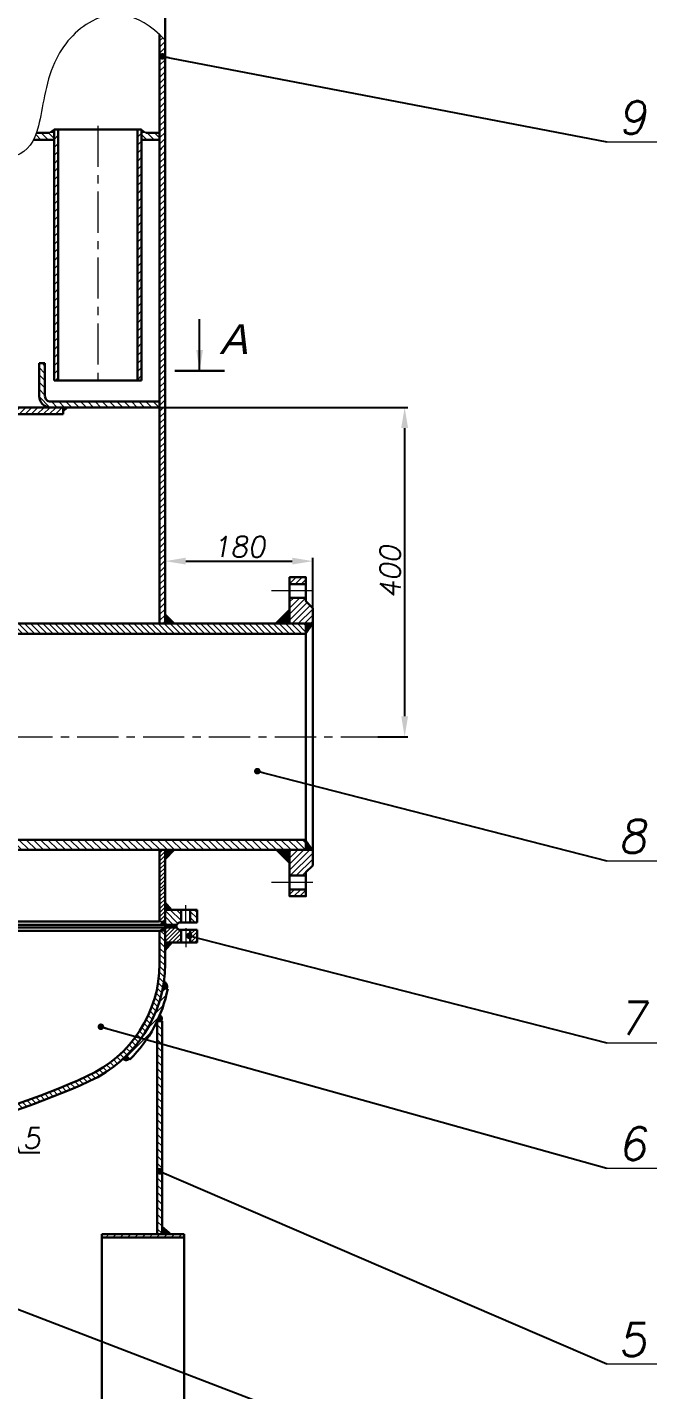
# Model space of a CAD drawing. Header units: inches. Extents: x -496 to 5444, y -47 to 8353.
# Drawn here: x 1370 to 2135, y 1423 to 3078 of the extents above; entities that cross this region are included whole.
import ezdxf

# ---------------------------------------------------------------- set-up
doc = ezdxf.new("R2010")
doc.units = ezdxf.units.IN
doc.header["$LTSCALE"] = 40
doc.header["$MEASUREMENT"] = 0
doc.linetypes.add('CENTER', pattern=[2, 1.25, -0.25, 0.25, -0.25])
doc.layers.get('DEFPOINTS').update_dxf_attribs({"lineweight": 25})
for name, color, linetype, lineweight in [('Dam', 2, 'Continuous', 30), ('kthuoc', 3, 'Continuous', 13), ('manh', 4, 'Continuous', 13), ('Net manh', 3, 'Continuous', 13), ('Tam dut', 1, 'CENTER', 13)]:
    doc.layers.add(name, color=color, linetype=linetype, lineweight=lineweight)
doc.styles.add('1', font='VNARIAL.ttf', dxfattribs={"oblique": 15, "height": 25})
doc.styles.add('chu2.5', font='txt.shx', dxfattribs={"oblique": 10, "height": 25})
doc.dimstyles.new('kichthuoc2.5', dxfattribs={"dimtxt": 25, "dimasz": 25, "dimexe": 4, "dimexo": 0, "dimgap": 5, "dimtad": 1, "dimtoh": 1, "dimdec": 0, "dimzin": 0, "dimdsep": 46, "dimtxsty": 'chu2.5', "dimcen": 5, "dimclrd": 256, "dimclre": 256, "dimclrt": 256, "dimadec": 0, "dimazin": 0, "dimtfac": 1, "dimtdec": 0, "dimtmove": 0, "dimatfit": 0, "dimfxl": 0, "dimtolj": 1, "dimtzin": 0, "dimarcsym": 0})
pattern_1 = [(45, (5392.75, 94.6496), (-2.455232, 2.455232), [])]
pattern_2 = [(45, (44927.288, 9307.923), (-4.4194174, 4.4194174), [])]

# ---------------------------------------------------------------- blocks, each defined once
blk = doc.blocks.new('*D17')
at = {"layer": 'DEFPOINTS', "color": 0}
for p in [(1717, 2429.6), (1537.6, 2390.2), (1717, 2309.7)]:
    blk.add_point(p, dxfattribs=at)
at = {"layer": 'Net manh', "lineweight": -2}
for p, q in [((1537.6, 2390.2), (1537.6, 2433.6)), ((1717, 2309.7), (1717, 2433.6)), ((1562.6, 2429.6), (1692, 2429.6))]:
    blk.add_line(p, q, dxfattribs=at)
at = {"layer": 'Net manh'}
for points in [[(1562.6, 2433.8), (1562.6, 2425.5), (1537.6, 2429.6)], [(1692, 2433.8), (1692, 2425.5), (1717, 2429.6)]]:
    blk.add_solid(points, dxfattribs=at)
at = {"layer": 'Net manh', "insert": (1627.3, 2447.1), "char_height": 25, "attachment_point": 5, "style": 'chu2.5'}
blk.add_mtext('\\A1;180', dxfattribs=at)
blk = doc.blocks.new('*D57')
at = {"layer": 'DEFPOINTS', "color": 0}
for p in [(1524.8, 2616.3), (1796, 2216.3), (1828.5, 2216.3)]:
    blk.add_point(p, dxfattribs=at)
at = {"layer": 'Net manh', "lineweight": -2}
for p, q in [((1524.8, 2616.3), (1832.5, 2616.3)), ((1828.5, 2591.3), (1828.5, 2241.3)), ((1796, 2216.3), (1832.5, 2216.3))]:
    blk.add_line(p, q, dxfattribs=at)
at = {"layer": 'Net manh'}
for points in [[(1824.4, 2591.3), (1832.7, 2591.3), (1828.5, 2616.3)], [(1824.4, 2241.3), (1832.7, 2241.3), (1828.5, 2216.3)]]:
    blk.add_solid(points, dxfattribs=at)
at = {"layer": 'Net manh', "insert": (1811, 2416.3), "char_height": 25, "attachment_point": 5, "rotation": 90, "style": 'chu2.5'}
blk.add_mtext('\\A1;400', dxfattribs=at)
blk = doc.blocks.new('*D63')
at = {"layer": 'DEFPOINTS', "color": 0}
for p in [(1342.6, 1765), (1344.6, 1758.7), (1344.6, 1758.7)]:
    blk.add_point(p, dxfattribs=at)
at = {"layer": 'Net manh', "lineweight": -2}
for p, q in [((1334.8, 1788.8), (1327, 1812.6)), ((1342.6, 1765), (1338.8, 1763.8)), ((1344.6, 1758.7), (1340.8, 1757.5)), ((1342.6, 1765), (1344.6, 1758.7)), ((1352.4, 1735), (1360.2, 1711.2)), ((1360.2, 1711.2), (1385.6, 1711.2))]:
    blk.add_line(p, q, dxfattribs=at)
at = {"layer": 'Net manh'}
for points in [[(1338.7, 1790.1), (1330.8, 1787.5), (1342.6, 1765)], [(1356.4, 1736.3), (1348.5, 1733.7), (1344.6, 1758.7)]]:
    blk.add_solid(points, dxfattribs=at)
at = {"layer": 'Net manh', "insert": (1375.4, 1728.7), "char_height": 25, "attachment_point": 5, "style": 'chu2.5'}
blk.add_mtext('\\A1;5', dxfattribs=at)

msp = doc.modelspace()

# ---------------------------------------------------------------- hatches: boundary and pattern name
at = {"layer": 'Dam'}
h = msp.add_hatch(dxfattribs=at)
h.set_pattern_fill('ANSI31', color=256, scale=0.00066335, style=0)
h.set_pattern_definition([(45, (939.10931361, -1747.925231266), (-5.86324030835e-05, 5.86324030835e-05), [])])
h.paths.add_polyline_path([(1418.7, 2616.3), (1413.9, 2616.3), (1413.9, 2611.6)])
at = {"layer": 'kthuoc'}
h = msp.add_hatch(color=256, dxfattribs=at)
edge = h.paths.add_edge_path()
edge.add_spline(control_points=[(1535.8, 1919.6), (1537.6, 1918.6), (1541.2, 1916.5), (1540.9, 1912.3), (1540.7, 1910.2)], knot_values=[0, 0, 0, 0, 5.610833, 11.478842, 11.478842, 11.478842, 11.478842], degree=3, periodic=0)
edge.add_line((1540.7, 1910.2), (1534.8, 1911.1))
edge.add_arc((1383.5, 1934.3), 153, -8.7123, -5.5015)
h = msp.add_hatch(color=256, dxfattribs=at)
edge = h.paths.add_edge_path()
edge.add_spline(control_points=[(1530.8, 1878.4), (1532.1, 1877.6), (1534.9, 1876), (1534.3, 1872.7), (1533.9, 1871)], knot_values=[0, 0, 0, 0, 4.12587, 8.89628, 8.89628, 8.89628, 8.89628], degree=3, periodic=0)
edge.add_line((1533.9, 1871), (1527.9, 1871))
edge.add_arc((1380.9, 1931.6), 159, 337.5973, 340.4407)
h = msp.add_hatch(dxfattribs=at)
h.set_pattern_fill('ANSI31', color=256, scale=50, angle=90, style=0)
h.set_pattern_definition([(135, (44927.288, 9307.923), (-4.4194174, -4.4194174), [])])
h.paths.add_polyline_path([(1527.9, 1874.1), (1533.9, 1874.1), (1533.9, 1612), (1527.9, 1612)])
h = msp.add_hatch(color=256, dxfattribs=at)
edge = h.paths.add_edge_path()
edge.add_line((1490.4, 1828.6), (1494.7, 1824.4))
edge.add_spline(control_points=[(1494.7, 1824.4), (1492.9, 1823.5), (1489.9, 1821.9), (1487.1, 1823.6), (1486, 1824.2)], knot_values=[0, 0, 0, 0, 5.614912, 9.292073, 9.292073, 9.292073, 9.292073], degree=3, periodic=0)
edge.add_arc((1380.5, 1935.1), 153, -46.4228, -44.0856)
h = msp.add_hatch(dxfattribs=at)
h.set_pattern_fill('ANSI31', color=256, scale=50, style=0)
h.set_pattern_definition(pattern_2)
h.paths.add_polyline_path([(1560.9, 1608), (1560.9, 1612), (1460.9, 1612), (1460.9, 1608)])
msp.add_hatch(color=256, dxfattribs=at).paths.add_polyline_path([(1533.9, 1621.7), (1545.4, 1612), (1533.9, 1612)])
at = {"layer": 'Net manh'}
h = msp.add_hatch(dxfattribs=at)
h.set_pattern_fill('ANSI31', color=256, scale=41.666667, style=0)
h.set_pattern_definition([(45, (5392.75, 264.6496), (-3.682848, 3.682848), [])])
edge = h.paths.add_edge_path()
edge.add_spline(control_points=[(1537.6, 3062.5), (1535.3, 3064.8), (1533.1, 3067), (1530.9, 3069.2)], knot_values=[0, 0, 0, 0, 9.812928, 9.812928, 9.812928, 9.812928], degree=3, periodic=0)
edge.add_line((1530.9, 3069.2), (1530.9, 2928.6))
edge.add_line((1530.9, 2928.6), (1537.6, 2928.6))
edge.add_line((1537.6, 2928.6), (1537.6, 3062.5))
h = msp.add_hatch(dxfattribs=at)
h.set_pattern_fill('ANSI31', color=256, scale=50, angle=90, style=0)
h.set_pattern_definition([(135, (-170.9206, 0), (-4.419417, -4.419417), [])])
edge = h.paths.add_edge_path()
edge.add_spline(control_points=[(1381.2, 2949.7), (1380.2, 2946.6), (1379, 2943.9), (1377.8, 2941.4)], knot_values=[445.441179, 445.441179, 445.441179, 445.441179, 469.782032, 469.782032, 469.782032, 469.782032], degree=3, periodic=0)
edge.add_line((1377.8, 2941.4), (1402.9, 2941.4))
edge.add_line((1402.9, 2941.4), (1402.9, 2953.7))
edge.add_line((1402.9, 2953.7), (1392.2, 2949.7))
edge.add_line((1392.2, 2949.7), (1381.2, 2949.7))
for points in [[(1402.9, 2953.7), (1402.9, 2949.7), (1397.2, 2949.7)], [(1508.9, 2953.7), (1508.9, 2949.7), (1514.7, 2949.7)], [(1717, 2353.8), (1708.7, 2353.8), (1708.7, 2341.3)], [(1717, 2078.8), (1708.7, 2078.8), (1708.7, 2091.3)], [(1537.6, 2015.8), (1546, 2006.3), (1537.6, 2006.3)], [(1530.9, 1992.2), (1537.6, 1992.2), (1537.6, 1988)], [(1530.9, 1980.5), (1537.6, 1980.5), (1537.6, 1984.7)], [(1537.6, 1956.8), (1546, 1966.3), (1537.6, 1966.3)]]:
    msp.add_hatch(color=256, dxfattribs=at).paths.add_polyline_path(points)
h = msp.add_hatch(dxfattribs=at)
h.set_pattern_fill('ANSI31', color=256, scale=55.555556, angle=90, style=0)
h.set_pattern_definition([(45, (2237.774, -3736.3446), (4.910464, -4.910464), [])])
h.paths.add_polyline_path([(1508.9, 2953.7), (1503.9, 2953.7), (1503.9, 2649.1), (1508.9, 2649.1)])
h.paths.add_polyline_path([(1407.9, 2953.7), (1402.9, 2953.7), (1402.9, 2649.1), (1407.9, 2649.1)])
h = msp.add_hatch(dxfattribs=at)
h.set_pattern_fill('ANSI31', color=256, scale=50, angle=90, style=0)
h.set_pattern_definition([(135, (-165.9206, 0), (-4.419417, -4.419417), [])])
h.paths.add_polyline_path([(1530.9, 2941.4), (1530.9, 2949.7), (1514.7, 2949.7), (1508.9, 2953.7), (1508.9, 2941.4)])
h = msp.add_hatch(dxfattribs=at)
h.set_pattern_fill('ANSI31', color=256, scale=41.666667, style=0)
h.set_pattern_definition([(45, (27998.7313, 1457.8206), (-3.6828478, 3.6828478), [])])
edge = h.paths.add_edge_path()
edge.add_spline(control_points=[(1537.6, 2927), (1535.3, 2929.3), (1533.1, 2931.6), (1530.9, 2933.7)], knot_values=[0, 0, 0, 0, 9.812928, 9.812928, 9.812928, 9.812928], degree=3, periodic=0)
edge.add_line((1530.9, 2933.7), (1530.9, 2531.2))
edge.add_line((1530.9, 2531.2), (1530.9, 2531.2))
edge.add_line((1530.9, 2531.2), (1530.9, 2527.1))
edge.add_line((1530.9, 2527.1), (1530.9, 2527.1))
edge.add_line((1530.9, 2527.1), (1530.9, 2478.2))
edge.add_line((1530.9, 2478.2), (1537.6, 2478.2))
edge.add_line((1537.6, 2478.2), (1537.6, 2927))
h = msp.add_hatch(dxfattribs=at)
h.set_pattern_fill('ANSI31', color=256, scale=50, angle=90, style=0)
h.set_pattern_definition([(135, (7244.5365, -3805.0284), (-4.4194174, -4.4194174), [])])
h.paths.add_polyline_path([(1398.3, 2623.4, -0.419429), (1391.7, 2630.2), (1391.7, 2669.9), (1391.2, 2669.9), (1385, 2669.9), (1384.6, 2669.9), (1384.6, 2630, 0.414214), (1398.3, 2616.3), (1530.9, 2616.3), (1530.9, 2623.4)])
h = msp.add_hatch(dxfattribs=at)
h.set_pattern_fill('ANSI31', color=256, scale=41.666667, style=0)
h.set_pattern_definition([(45, (27982.608, -1094.111), (-3.6828478, 3.6828478), [])])
h.paths.add_polyline_path([(1413.9, 2616.3), (1404.5, 2616.3), (1396.3, 2616.3), (1338, 2616.3), (1338, 2608), (1413.9, 2608)])
h = msp.add_hatch(dxfattribs=at)
h.set_pattern_fill('ANSI31', color=256, scale=41.666667, style=0)
h.set_pattern_definition([(45, (-170.9206, 0), (-3.682848, 3.682848), [])])
h.paths.add_polyline_path([(1530.9, 2353.8), (1537.6, 2353.8), (1537.6, 2476.2), (1530.9, 2476.2)])
h = msp.add_hatch(dxfattribs=at)
h.set_pattern_fill('ANSI31', color=256, scale=41.666667, style=0)
h.set_pattern_definition([(45, (5392.75, 139.9274), (-3.682848, 3.682848), [])])
h.paths.add_polyline_path([(1708.7, 2401.7), (1708.7, 2410.1), (1688.7, 2410.1), (1688.7, 2401.7)])
h.paths.add_polyline_path([(1717, 2353.8), (1717, 2372.6), (1708.7, 2380.9), (1708.7, 2385.1), (1688.7, 2385.1), (1688.7, 2353.8)])
h = msp.add_hatch(dxfattribs=at)
h.set_pattern_fill('ANSI31', color=256, scale=41.666667, angle=90, style=0)
h.set_pattern_definition([(135, (5392.75, 139.9274), (-3.682848, -3.682848), [])])
h.paths.add_polyline_path([(1027.3, 2353.8), (1027.3, 2341.3), (1552.6, 2341.3), (1708.7, 2341.3), (1708.7, 2353.8), (1552.6, 2353.8)])
h = msp.add_hatch(dxfattribs=at)
h.set_pattern_fill('ANSI31', color=256, scale=50, angle=90, style=0)
h.set_pattern_definition([(135, (7244.5365, 139.9274), (-4.4194174, -4.4194174), [])])
h.paths.add_polyline_path([(1111.2, 2091.3), (1119.3, 2078.8), (1552.6, 2078.8), (1708.5, 2078.8), (1708.7, 2091.3)])
h = msp.add_hatch(dxfattribs=at)
h.set_pattern_fill('ANSI31', color=256, scale=27.777778, style=0)
h.set_pattern_definition([(45, (-170.9206, 0), (-2.455232, 2.455232), [])])
h.paths.add_polyline_path([(1537.6, 2078.8), (1530.9, 2078.8), (1530.9, 2032.8), (1537.6, 2032.8)])
h = msp.add_hatch(dxfattribs=at)
h.set_pattern_fill('ANSI31', color=256, scale=41.666667, style=0)
h.set_pattern_definition([(45, (-554.2597, 916.031), (-3.682848, 3.682848), [])])
h.paths.add_polyline_path([(1688.7, 2062.2), (1688.7, 2047.6), (1708.7, 2047.6), (1708.7, 2051.7), (1717, 2060.1), (1717, 2078.8), (1688.7, 2078.8)])
h.paths.add_polyline_path([(1688.7, 2030.9), (1688.7, 2022.6), (1708.7, 2022.6), (1708.7, 2030.9)])
h = msp.add_hatch(dxfattribs=at)
h.set_pattern_fill('ANSI31', color=256, scale=27.777778, style=0)
h.set_pattern_definition(pattern_1)
h.paths.add_polyline_path([(1537.6, 2033.5), (1530.9, 2033.5), (1530.9, 1988), (1537.6, 1988)])
h = msp.add_hatch(dxfattribs=at)
h.set_pattern_fill('ANSI31', color=256, scale=200, style=0)
h.set_pattern_definition([(135, (2927.954, -2346.32), (17.67767, 17.67767), [])])
h.paths.add_polyline_path([(1537.6, 2015.8), (1546, 2006.3), (1537.6, 2006.3)])
h = msp.add_hatch(dxfattribs=at)
h.set_pattern_fill('ANSI31', color=256, scale=41.666667, angle=90, style=0)
h.set_pattern_definition([(135, (5392.75, 94.6496), (-3.682848, -3.682848), [])])
h.paths.add_polyline_path([(1537.6, 1988), (1551.5, 1988), (1554.3, 1990.8), (1557, 1990.8), (1557, 2006.3), (1537.6, 2006.3)])
h.paths.add_polyline_path([(1576.5, 1990.8), (1576.5, 2006.3), (1568.1, 2006.3), (1568.1, 1990.8)])
h = msp.add_hatch(dxfattribs=at)
h.set_pattern_fill('ANSI37', color=256, scale=11.111111, style=0)
h.set_pattern_definition([(45, (967.384, 1394.8631), (-0.9820928, 0.9820928), []), (135, (967.384, 1394.8631), (-0.9820928, -0.9820928), [])])
h.paths.add_polyline_path([(1551.5, 1986.3), (1551.5, 1988), (1537.6, 1988), (1537.6, 1986.3), (1537.6, 1984.7), (1551.5, 1984.7)])
h = msp.add_hatch(dxfattribs=at)
h.set_pattern_fill('ANSI31', color=256, scale=41.666667, angle=90, style=0)
h.set_pattern_definition([(135, (44927.2883, 9136.205), (-3.6828478, -3.6828478), [])])
h.paths.add_polyline_path([(1530.9, 1940.7), (1530.9, 1980.7), (1537.6, 1980.7), (1537.6, 1940.7, -0.294716), (1445.4, 1797.9), (1445.4, 1797.9), (1445.4, 1805.2, 0.289239)])
h.paths.add_polyline_path([(1068.7, 1709.3), (1068.7, 1716, 0.096947), (1442.7, 1804, 0.005046), (1445.4, 1805.2), (1445.4, 1797.9, -0.09701)])
h = msp.add_hatch(dxfattribs=at)
h.set_pattern_fill('ANSI31', color=256, scale=27.777778, style=0)
h.set_pattern_definition([(45, (121.2392, 1258.3496), (-2.455232, 2.455232), [])])
edge = h.paths.add_edge_path()
edge.add_line((1537.6, 1984.7), (1537.6, 1972.4))
edge.add_spline(control_points=[(1537.6, 1972.4), (1537.6, 1970.4), (1537.5, 1968.4), (1537.5, 1966.3)], knot_values=[6.259975, 6.259975, 6.259975, 6.259975, 6.283185, 6.283185, 6.283185, 6.283185], degree=3, periodic=0)
edge.add_line((1537.5, 1966.3), (1557, 1966.3))
edge.add_line((1557, 1966.3), (1557, 1981.9))
edge.add_line((1557, 1981.9), (1554.3, 1981.9))
edge.add_line((1554.3, 1981.9), (1551.5, 1984.7))
edge.add_line((1551.5, 1984.7), (1537.6, 1984.7))
h = msp.add_hatch(dxfattribs=at)
h.set_pattern_fill('ANSI31', color=256, scale=27.777778, style=0)
h.set_pattern_definition(pattern_1)
h.paths.add_polyline_path([(1568.1, 1966.3), (1576.5, 1966.3), (1576.5, 1981.9), (1568.1, 1981.9)])
h = msp.add_hatch(dxfattribs=at)
h.set_pattern_fill('ANSI31', color=256, scale=200, style=0)
h.set_pattern_definition([(225, (2927.95, 6318.96), (17.67767, -17.67767), [])])
h.paths.add_polyline_path([(1537.6, 1956.8), (1546, 1966.3), (1537.6, 1966.3)])
h = msp.add_hatch(dxfattribs=at)
h.set_pattern_fill('ANSI31', color=256, scale=50, style=0)
h.set_pattern_definition(pattern_2)
h.paths.add_polyline_path([(1534.8, 1911), (1540.7, 1910.2, -0.153031), (1494.7, 1824.4), (1490.5, 1828.7, 0.152687)])

# ---------------------------------------------------------------- linework, layer by layer
at = {"layer": 'Dam', "color": 2}
for p, q in [((1537.6, 3719.8), (1537.6, 2353.8)), ((1530.9, 3069.2), (1530.9, 2353.8)), ((1397.1, 2949.7), (1381.2, 2949.7)), ((1402.9, 2953.7), (1402.9, 2649.1)), ((1402.9, 2953.7), (1508.9, 2953.7)), ((1407.9, 2953.7), (1407.9, 2649.1)), ((1503.9, 2953.7), (1503.9, 2649.1)), ((1508.9, 2953.7), (1508.9, 2649.1)), ((1514.3, 2949.7), (1530.9, 2949.7)), ((1377.8, 2941.4), (1402.9, 2941.4)), ((1530.9, 2941.4), (1508.9, 2941.4)), ((1549.3, 2660.9), (1609.7, 2660.9)), ((1398.3, 2623.4), (1530.9, 2623.4)), ((1530.9, 2616.3), (1503.9, 2616.3)), ((1034.6, 2608), (1413.9, 2608)), ((1332.2, 2608), (1413.9, 2608)), ((1708.7, 2401.7), (1688.7, 2401.7)), ((1708.7, 2385.1), (1688.7, 2385.1)), ((1552.6, 2353.8), (942.6, 2353.8)), ((1552.6, 2353.8), (1717, 2353.8)), ((1708.7, 2353.8), (1708.7, 2078.8)), ((1552.6, 2341.3), (950.6, 2341.3)), ((1552.6, 2341.3), (1708.7, 2341.3)), ((1111.2, 2091.3), (1708.7, 2091.3)), ((1552.6, 2078.8), (1119.3, 2078.8)), ((1530.9, 2078.8), (1530.9, 1992)), ((1537.6, 2078.8), (1537.6, 1986.3)), ((1552.6, 2078.8), (1717, 2078.8)), ((1708.7, 2047.6), (1688.7, 2047.6)), ((1708.7, 2030.9), (1688.7, 2030.9)), ((1576.5, 2006.3), (1537.6, 2006.3)), ((1557, 1990.8), (1557, 2006.3)), ((1568.1, 1990.8), (1568.1, 2006.3)), ((1576.5, 1990.8), (1576.5, 2006.3)), ((1576.5, 1990.8), (1576.5, 2006.3)), ((524.3, 1992), (1530.9, 1992)), ((1551.5, 1988), (524.3, 1988)), ((1537.6, 1988), (1537.6, 1972.4)), ((1537.6, 1986.3), (1537.6, 1972.4)), ((1554.3, 1990.8), (1551.5, 1988)), ((1551.5, 1988), (1551.5, 1986.3)), ((1551.5, 1984.7), (1551.5, 1986.3)), ((1554.3, 1990.8), (1576.5, 1990.8)), ((1554.3, 1990.8), (1576.5, 1990.8)), ((1530.9, 1980.7), (523.9, 1980.7)), ((1551.5, 1984.7), (524.3, 1984.7)), ((1530.9, 1980.7), (1530.9, 1972.4)), ((1530.9, 1980.7), (1530.9, 1972.4)), ((1554.3, 1981.9), (1551.5, 1984.7)), ((1554.3, 1981.9), (1576.5, 1981.9)), ((1554.3, 1981.9), (1576.5, 1981.9)), ((1557, 1981.9), (1557, 1966.3)), ((1568.1, 1981.9), (1568.1, 1966.3)), ((1576.5, 1981.9), (1576.5, 1966.3)), ((1576.5, 1981.9), (1576.5, 1966.3)), ((1576.5, 1966.3), (1537.5, 1966.3)), ((1527.9, 1612), (1527.9, 1871)), ((1527.9, 1871), (1533.9, 1871)), ((1527.9, 1871), (1533.9, 1871)), ((1533.9, 1612), (1533.9, 1871)), ((1460.9, 1612), (1560.9, 1612)), ((1460.9, 1612), (1460.9, 1162)), ((1460.9, 1608), (1560.9, 1608)), ((1560.9, 1612), (1560.9, 1162))]:
    msp.add_line(p, q, dxfattribs=at)
at = {"layer": 'Dam'}
for p, q in [((1384.6, 2630), (1384.6, 2669.9)), ((1385, 2669.9), (1384.6, 2669.9)), ((1385, 2669.9), (1391.2, 2669.9)), ((1391.2, 2669.9), (1391.7, 2669.9)), ((1391.7, 2630.2), (1391.7, 2669.9)), ((1391.7, 2664.6), (1391.7, 2665)), ((1402.9, 2649.1), (1508.9, 2649.1)), ((1345.8, 2616.3), (1531, 2616.3)), ((1418.7, 2616.3), (1413.9, 2611.6)), ((1413.9, 2608), (1413.9, 2616.3)), ((1418.7, 2616.3), (1413.9, 2611.6)), ((1537.6, 1940.7), (1537.6, 1986.8)), ((1530.9, 1940.7), (1530.9, 1980.7)), ((1534.8, 1911), (1540.7, 1910.2)), ((1490.5, 1828.7), (1494.7, 1824.4))]:
    msp.add_line(p, q, dxfattribs=at)
at = {"layer": 'Dam', "color": 2}
for points in [[(1688.7, 2353.8), (1688.7, 2410.1), (1708.7, 2410.1), (1708.7, 2380.9), (1717, 2372.6), (1717, 2216.3)], [(1688.7, 2078.8), (1688.7, 2022.6), (1708.7, 2022.6), (1708.7, 2051.7), (1717, 2060.1), (1717, 2216.3)]]:
    msp.add_lwpolyline(points, dxfattribs=at)
for points in [[(1688.7, 2353.8), (1672, 2353.8), (1688.7, 2370.5)], [(1537.6, 2353.8), (1548.7, 2353.8), (1537.6, 2364.9)], [(1537.6, 2078.8), (1548.7, 2078.8), (1537.6, 2067.7)]]:
    msp.add_lwpolyline(points, close=True, dxfattribs=at)
at = {"layer": 'Dam'}
for centre, radius, start, end in [((1398.3, 2630), 13.7, 180, 270), ((1398.3, 2630), 6.63, 178.9817, 270), ((1380.9, 1940.7), 150, 294.3157, 0), ((1380.9, 1940.7), 156.7, 294.3157, 0), ((1380.9, 1940.7), 162.7, 314.3962, 349.1983), ((1030.9, 2715.2), 1000, 272.1706, 294.3157), ((1030.9, 2715.2), 1006.7, 272.1519, 294.3157)]:
    msp.add_arc(centre, radius, start, end, dxfattribs=at)
at = {"layer": 'Dam', "color": 2}
for points in [[(1688.7, 2353.8), (1688.7, 2370.5), (1672, 2353.8)], [(1537.6, 2353.8), (1537.6, 2364.9), (1548.7, 2353.8)], [(1537.6, 2078.8), (1537.6, 2067.7), (1548.7, 2078.8)], [(1708.6, 2078.8), (1713.2, 2078.8), (1708.7, 2084.2)]]:
    msp.add_solid(points, dxfattribs=at)
at = {"layer": 'kthuoc'}
for p, q in [((2074, 2938.8), (2134.7, 2938.8)), ((2074, 2065.8), (2134.7, 2065.8)), ((2074, 1844.7), (2134.7, 1844.7)), ((2074, 1692.4), (2134.7, 1692.4)), ((1533.9, 1621.7), (1545.4, 1612)), ((2074, 1454.5), (2134.7, 1454.5))]:
    msp.add_line(p, q, dxfattribs=at)
for points in [[(1540.7, 1910.2), (1540.2, 1916), (1535.8, 1919.6)], [(1533.9, 1871), (1534, 1875.8), (1530.8, 1878.4)], [(1494.7, 1824.4), (1489.4, 1822.8), (1486, 1824.2)]]:
    msp.add_spline(points, degree=3, dxfattribs=at)
at = {"layer": 'manh'}
msp.add_lwpolyline([(1688.7, 2078.8), (1672, 2078.8), (1688.7, 2062.2)], close=True, dxfattribs=at)
msp.add_solid([(1688.7, 2078.8), (1688.7, 2062.2), (1672, 2078.8)], dxfattribs=at)
at = {"layer": 'Net manh'}
for p, q in [((1402.9, 2953.7), (1397.1, 2949.7)), ((1508.9, 2953.7), (1514.7, 2949.7)), ((1717, 2353.8), (1708.7, 2341.3)), ((1717, 2078.8), (1708.7, 2091.3)), ((1546, 2006.3), (1537.6, 2015.8)), ((1530.9, 1992.2), (1537.6, 1992.2)), ((1537.6, 1988), (1530.9, 1992.2)), ((1537.6, 1984.7), (1530.9, 1980.5)), ((1530.9, 1980.5), (1537.6, 1980.5)), ((1546, 1966.3), (1537.6, 1956.8))]:
    msp.add_line(p, q, dxfattribs=at)
msp.add_open_spline([(1537.6, 3062.5), (1502, 3099.1), (1449.9, 3097.9), (1394.2, 3036), (1386.4, 2949.7), (1362.3, 2914.4), (1252.8, 2916.8), (883, 2955), (665.8, 2913.8), (525.5, 2796.2), (524.3, 2795.1)], degree=3, knots=[0, 0, 0, 0, 155.172615, 279.889505, 423.667748, 562.531321, 730.622897, 1042.157304, 2029.646101, 2038.552275, 2038.552275, 2038.552275, 2038.552275], dxfattribs=at)
at = {"layer": 'Tam dut'}
for p, q in [((1455.9, 2958.4), (1455.9, 2640.3)), ((1716.9, 2393.4), (1662.1, 2393.4)), ((1030.9, 2216.3), (1806.4, 2216.3)), ((1716.9, 2039.2), (1662.1, 2039.2)), ((1562.6, 1991), (1562.6, 2011.8)), ((1562.6, 1983.9), (1562.6, 1960.8))]:
    msp.add_line(p, q, dxfattribs=at)

# ---------------------------------------------------------------- texts
at = {"layer": 'manh', "char_height": 40, "attachment_point": 9, "style": 'chu2.5'}
for s, insert in [('9', (2122.3, 2948.4)), ('8', (2122.3, 2075.4)), ('7', (2122.3, 1854.3)), ('6', (2122.3, 1702)), ('5', (2122.3, 1464.1))]:
    msp.add_mtext(s, dxfattribs=dict(at, insert=insert))
at = {"layer": 'Net manh', "insert": (1603.7, 2717.3), "char_height": 36, "width": 381.643, "attachment_point": 1, "style": '1'}
msp.add_mtext('A', dxfattribs=at)

# ---------------------------------------------------------------- dimensions: what is measured, and where the dimension line sits
at = {"layer": 'Net manh'}
dim = msp.add_linear_dim(base=(1828.5, 2216.3), p1=(1524.8, 2616.3), p2=(1796, 2216.3), angle=90, dimstyle='kichthuoc2.5', dxfattribs=at)
dim.commit()
dim.dimension.update_dxf_attribs({"geometry": '*D57', "text_midpoint": (1811, 2416.3)})
dim = msp.add_linear_dim(base=(1717, 2429.6), p1=(1537.6, 2390.2), p2=(1717, 2309.7), text='180', dimstyle='kichthuoc2.5', dxfattribs=at)
dim.commit()
dim.dimension.update_dxf_attribs({"geometry": '*D17', "text_midpoint": (1627.3, 2447.1)})
dim = msp.add_aligned_dim(p1=(1342.6, 1765), p2=(1344.6, 1758.7), distance=0, text='5', dimstyle='kichthuoc2.5', dxfattribs=at)
dim.commit()
dim.dimension.update_dxf_attribs({"geometry": '*D63', "text_midpoint": (1375.4, 1728.7)})

# ---------------------------------------------------------------- leaders
at = {"layer": 'kthuoc'}
for points in [[(1534.3, 3042.7), (2074, 2938.8)], [(1649.6, 2174.5), (2074, 2065.8)], [(1566.9, 1974.5), (2074, 1844.7)], [(1459.6, 1864.1), (2074, 1692.4)], [(1530.9, 1688.6), (2074, 1454.5)], [(1039.7, 1643.7), (2074, 1246.4)]]:
    msp.add_leader(points, dimstyle='kichthuoc2.5', override={"dimasz": 8, "dimtad": 0, "dimldrblk": 'Dot'}, dxfattribs=at)
at = {"layer": 'Net manh'}
msp.add_leader([(1579.5, 2660.9), (1579.5, 2723.3)], dimstyle='kichthuoc2.5', override={"dimgap": 5, "dimtad": 0}, dxfattribs=at)

doc.saveas('drawing.dxf')
